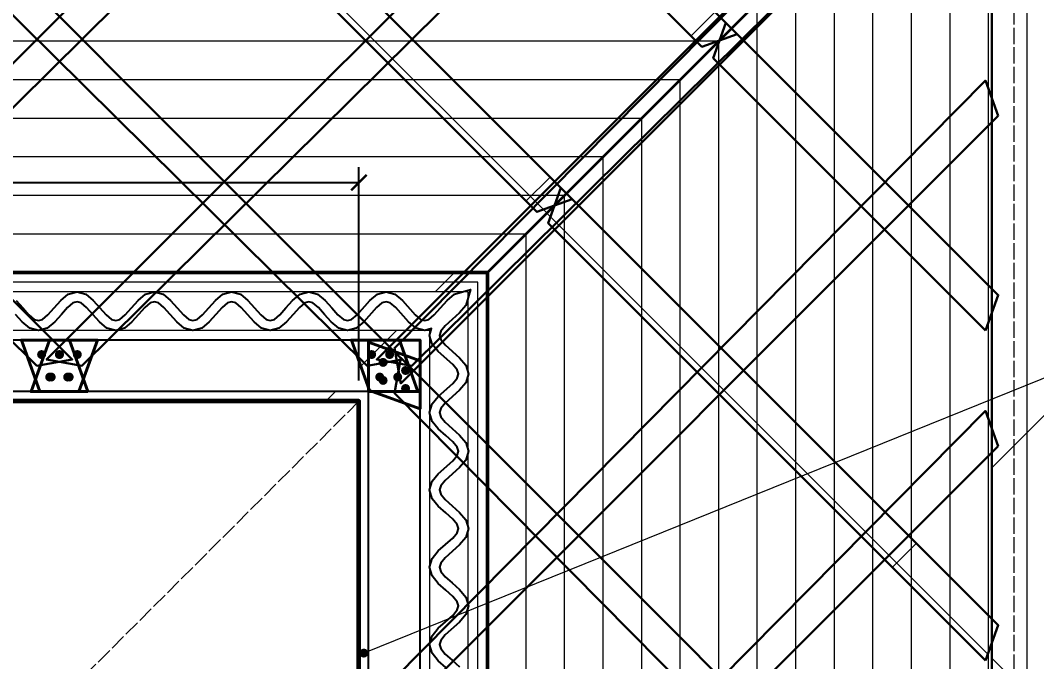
# Model space of a CAD drawing. Header units: millimetres. Extents: x 0 to 157872, y -2 to 14466.
# Drawn here: x 110619 to 114574, y 8170 to 10664 of the extents above; entities that cross this region are included whole.
import ezdxf

# ---------------------------------------------------------------- set-up
doc = ezdxf.new("R2010")
doc.units = ezdxf.units.MM
doc.linetypes.add('DASHED', pattern=[1.524, 1.27, -0.254])
for name, color, linetype, lineweight in [('ANNOTATION', 4, 'CONTINUOUS', 18), ('DIMS', 3, 'CONTINUOUS', 18), ('HATCH-CAST', 7, 'CONTINUOUS', 9), ('HATCH-INSULATION', 7, 'Continuous', 9), ('HATCH-PRINTED', 7, 'CONTINUOUS', 9), ('HIDDEN-AXIS', 8, 'DASHED', 18), ('LINES', 7, 'CONTINUOUS', 25), ('OUTLINE-CUT', 7, 'CONTINUOUS', 50), ('OUTLINE-FINE', 7, 'CONTINUOUS', 25), ('PRINTED-BEAD', 7, 'CONTINUOUS', 25)]:
    doc.layers.add(name, color=color, linetype=linetype, lineweight=lineweight)
doc.styles.get("Standard").update_dxf_attribs({"font": 'arial.ttf'})
doc.dimstyles.new('PYR-1-50', dxfattribs={"dimscale": 50, "dimtxt": 1.8, "dimasz": 1.2, "dimexe": 1.2, "dimexo": 0.8, "dimgap": 0.6, "dimtad": 1, "dimdec": 0, "dimtxsty": 'Standard', "dimblk": 'ARCHTICK', "dimcen": 2.5, "dimclrd": 3, "dimclre": 3, "dimclrt": 7, "dimazin": 3, "dimtfac": 1, "dimtmove": 0, "dimatfit": 3})
pattern_1 = [(45, (0, 0), (-1425.35, 1425.35), []), (135, (0, 0), (-1425.35, -1425.35), [])]
pattern_2 = [(45, (0, 0), (-1425.35, 1425.35), [])]
pattern_3 = [(0, (0, 0), (442.9134, 885.827), [0, -885.827])]

# ---------------------------------------------------------------- blocks, each defined once
blk = doc.blocks.new('_ARCHTICK')
at = {"color": 0, "linetype": 'BYBLOCK', "const_width": 0.15}
blk.add_lwpolyline([(-0.5, -0.5), (0.5, 0.5)], dxfattribs=at)

msp = doc.modelspace()

# ---------------------------------------------------------------- hatches: boundary and pattern name
at = {"layer": 'ANNOTATION', "ltscale": 50}
h = msp.add_hatch(color=7, dxfattribs=at)
h.dxf.hatch_style = 1
edge = h.paths.add_edge_path()
edge.add_arc((111955.6, 8203.1), 17.5, 0, 360)
at = {"layer": 'HATCH-CAST', "ltscale": 50}
h = msp.add_hatch(dxfattribs=at)
h.set_pattern_fill('ANSI37', scale=25.19685)
h.set_pattern_definition(pattern_1)
h.paths.add_polyline_path([(114624.4, 1595.6), (104349.4, 1595.6), (104349.4, 11870.6), (114624.4, 11870.6)])
h.paths.add_polyline_path([(104574.4, 5673.7), (104574.4, 5223.7), (104549.7, 5155.1), (104574.4, 5130.4), (104574.4, 4482.6), (104549.7, 4457.9), (104574.4, 4389.3), (104574.4, 3939.3), (104549.7, 3870.7), (104574.4, 3846), (104574.4, 3198.3), (104549.7, 3173.6), (104574.4, 3105), (104574.4, 2655), (104549.7, 2586.4), (104574.4, 2561.7), (104574.4, 1913.9), (104549.7, 1889.2), (104549.8, 1888.8), (104505.8, 1845.3), (104574.4, 1820.6), (104599.1, 1752), (104642.6, 1796), (104643, 1795.9), (104667.7, 1820.6), (105315.5, 1820.6), (105340.2, 1795.9), (105408.8, 1820.6), (105858.8, 1820.6), (105927.4, 1795.9), (105952.1, 1820.6), (106599.8, 1820.6), (106624.5, 1795.9), (106693.1, 1820.6), (107143.1, 1820.6), (107211.7, 1795.9), (107236.4, 1820.6), (107884.2, 1820.6), (107908.9, 1795.9), (107977.5, 1820.6), (108427.5, 1820.6), (108496.1, 1795.9), (108520.8, 1820.6), (109168.6, 1820.6), (109193.3, 1795.9), (109261.9, 1820.6), (109711.9, 1820.6), (109780.5, 1795.9), (109805.2, 1820.6), (110453, 1820.6), (110477.7, 1795.9), (110546.3, 1820.6), (110996.3, 1820.6), (111064.9, 1795.9), (111089.6, 1820.6), (111737.3, 1820.6), (111762, 1795.9), (111830.6, 1820.6), (112280.6, 1820.6), (112349.2, 1795.9), (112373.9, 1820.6), (113021.7, 1820.6), (113046.4, 1795.9), (113115, 1820.6), (113565, 1820.6), (113633.6, 1795.9), (113658.3, 1820.6), (114306.1, 1820.6), (114330.8, 1795.9), (114331.1, 1796), (114374.7, 1752), (114399.4, 1820.6), (114468, 1845.3), (114424, 1888.8), (114424.1, 1889.2), (114399.4, 1913.9), (114399.4, 2561.7), (114424.1, 2586.4), (114399.4, 2655), (114399.4, 3105), (114424.1, 3173.6), (114399.4, 3198.3), (114399.4, 3846), (114424.1, 3870.7), (114399.4, 3939.3), (114399.4, 4389.3), (114424.1, 4457.9), (114399.4, 4482.6), (114399.4, 5130.4), (114424.1, 5155.1), (114399.4, 5223.7), (114399.4, 5673.7), (114424.1, 5742.3), (114399.4, 5767), (114399.4, 6414.8), (114424.1, 6439.5), (114399.4, 6508.1), (114399.4, 6958.1), (114424.1, 7026.7), (114399.4, 7051.4), (114399.4, 7699.2), (114424.1, 7723.9), (114399.4, 7792.5), (114399.4, 8242.5), (114424.1, 8311.1), (114399.4, 8335.8), (114399.4, 8983.5), (114424.1, 9008.2), (114399.4, 9076.8), (114399.4, 9526.8), (114424.1, 9595.4), (114399.4, 9620.1), (114399.4, 10267.9), (114424.1, 10292.6), (114399.4, 10361.2), (114399.4, 10811.2), (114424.1, 10879.8), (114399.4, 10904.5), (114399.4, 11552.3), (114424.1, 11577), (114424, 11577.3), (114468, 11620.9), (114399.4, 11645.6), (114374.7, 11714.2), (114331.1, 11670.2), (114330.8, 11670.3), (114306.1, 11645.6), (113658.3, 11645.6), (113633.6, 11670.3), (113565, 11645.6), (113115, 11645.6), (113046.4, 11670.3), (113021.7, 11645.6), (112373.9, 11645.6), (112349.2, 11670.3), (112280.6, 11645.6), (111830.6, 11645.6), (111762, 11670.3), (111737.3, 11645.6), (111089.6, 11645.6), (111064.9, 11670.3), (110996.3, 11645.6), (110546.3, 11645.6), (110477.7, 11670.3), (110453, 11645.6), (109805.2, 11645.6), (109780.5, 11670.3), (109711.9, 11645.6), (109261.9, 11645.6), (109193.3, 11670.3), (109168.6, 11645.6), (108520.8, 11645.6), (108496.1, 11670.3), (108427.5, 11645.6), (107977.5, 11645.6), (107908.9, 11670.3), (107884.2, 11645.6), (107236.4, 11645.6), (107211.7, 11670.3), (107143.1, 11645.6), (106693.1, 11645.6), (106624.5, 11670.3), (106599.8, 11645.6), (105952.1, 11645.6), (105927.4, 11670.3), (105858.8, 11645.6), (105408.8, 11645.6), (105340.2, 11670.3), (105315.5, 11645.6), (104667.7, 11645.6), (104643, 11670.3), (104642.6, 11670.2), (104599.1, 11714.2), (104574.4, 11645.6), (104505.8, 11620.9), (104549.8, 11577.3), (104549.7, 11577), (104574.4, 11552.3), (104574.4, 10904.5), (104549.7, 10879.8), (104574.4, 10811.2), (104574.4, 10361.2), (104549.7, 10292.6), (104574.4, 10267.9), (104574.4, 9620.1), (104549.7, 9595.4), (104574.4, 9526.8), (104574.4, 9076.8), (104549.7, 9008.2), (104574.4, 8983.5), (104574.4, 8335.8), (104549.7, 8311.1), (104574.4, 8242.5), (104574.4, 7792.5), (104549.7, 7723.9), (104574.4, 7699.2), (104574.4, 7051.4), (104549.7, 7026.7), (104574.4, 6958.1), (104574.4, 6508.1), (104549.7, 6439.5), (104574.4, 6414.8), (104574.4, 5767), (104549.7, 5742.3)])
h = msp.add_hatch(dxfattribs=at)
h.set_pattern_fill('ANSI37', scale=25.19685)
h.set_pattern_definition(pattern_1)
h.paths.add_polyline_path([(109780.5, 11670.3), (111767.7, 9683.1), (111601.9, 9683.1), (109643.3, 11620.9)])
h = msp.add_hatch(dxfattribs=at)
h.set_pattern_fill('ANSI37', scale=25.19685)
h.set_pattern_definition(pattern_1)
h.paths.add_polyline_path([(111064.9, 11670.3), (112766.4, 9968.7), (112629.2, 9919.3), (110927.7, 11620.9)])
h = msp.add_hatch(dxfattribs=at)
h.set_pattern_fill('ANSI37', scale=25.19685)
h.set_pattern_definition(pattern_1)
h.paths.add_polyline_path([(112349.2, 11670.3), (113408.6, 10610.9), (113271.4, 10561.5), (112212, 11620.9)])
h = msp.add_hatch(dxfattribs=at)
h.set_pattern_fill('ANSI37', scale=25.19685)
h.set_pattern_definition(pattern_1)
h.paths.add_polyline_path([(111320.2, 11228.4), (111410.9, 11137.7), (110859, 10591.7), (110771.3, 10679.5)])
h = msp.add_hatch(dxfattribs=at)
h.set_pattern_fill('ANSI37', scale=25.19685)
h.set_pattern_definition(pattern_1)
h.paths.add_polyline_path([(112604.5, 11228.4), (112695.2, 11137.7), (112143.4, 10591.7), (112055.6, 10679.5)])
h = msp.add_hatch(dxfattribs=at)
h.set_pattern_fill('ANSI37', scale=25.19685)
h.set_pattern_definition(pattern_1)
h.paths.add_polyline_path([(113982.2, 11228.4), (113957.5, 11159.8), (113982.2, 11135.1), (113433.3, 10586.2), (113364.7, 10654.8), (113364.7, 10654.8), (113345.5, 10674), (113891.5, 11225.8), (113913.6, 11203.7)])
h = msp.add_hatch(dxfattribs=at)
h.set_pattern_fill('ANSI37', scale=25.19685)
h.set_pattern_definition(pattern_1)
h.paths.add_polyline_path([(113340, 10586.2), (113408.6, 10610.9), (113364.7, 10654.8), (113364.7, 10654.8), (114424.1, 9595.4), (114374.7, 9458.2), (113315.3, 10517.6)])
h = msp.add_hatch(dxfattribs=at)
h.set_pattern_fill('ANSI37', scale=25.19685)
h.set_pattern_definition(pattern_1)
h.paths.add_polyline_path([(110683.5, 10591.7), (110771.3, 10504.9), (110213.4, 9953), (110129.1, 10037.3)])
h = msp.add_hatch(dxfattribs=at)
h.set_pattern_fill('ANSI37', scale=25.19685)
h.set_pattern_definition(pattern_1)
h.paths.add_polyline_path([(111962.3, 10586.2), (112049.6, 10498.9), (111497.8, 9953), (111413.5, 10037.3)])
h = msp.add_hatch(dxfattribs=at)
h.set_pattern_fill('ANSI37', scale=25.19685)
h.set_pattern_definition(pattern_1)
h.paths.add_polyline_path([(113246.7, 10586.2), (113252.7, 10580.2), (112706.8, 10028.4), (112697.8, 10037.3)])
h = msp.add_hatch(dxfattribs=at)
h.set_pattern_fill('ANSI37', scale=25.19685)
h.set_pattern_definition(pattern_1)
h.paths.add_polyline_path([(113271.4, 10561.5), (113340, 10586.2), (113315.3, 10517.6), (113340, 10492.9), (112791.1, 9944), (112766.4, 9968.7), (112722.5, 10012.6), (112706.8, 10028.4), (113252.7, 10580.2)])
h = msp.add_hatch(dxfattribs=at)
h.set_pattern_fill('ANSI37', scale=25.19685)
h.set_pattern_definition(pattern_1)
h.paths.add_polyline_path([(113984.3, 10035.2), (114374.7, 10429.8), (114424.1, 10292.6), (114075.5, 9944)])
h = msp.add_hatch(dxfattribs=at)
h.set_pattern_fill('ANSI37', scale=25.19685)
h.set_pattern_definition(pattern_1)
h.paths.add_polyline_path([(114424.1, 8311.1), (114374.7, 8173.9), (112673.1, 9875.4), (112697.8, 9944), (112766.4, 9968.7)])
h = msp.add_hatch(dxfattribs=at)
h.set_pattern_fill('ANSI37', scale=25.19685)
h.set_pattern_definition(pattern_1)
h.paths.add_polyline_path([(111413.5, 9869.5), (111225, 9683.1), (111059.2, 9683.1), (111329.1, 9953)])
h = msp.add_hatch(dxfattribs=at)
h.set_pattern_fill('ANSI37', scale=25.19685)
h.set_pattern_definition(pattern_1)
h.paths.add_polyline_path([(112343.6, 9683.1), (112604.5, 9944), (112614, 9934.6), (112365.2, 9683.1)])
h = msp.add_hatch(dxfattribs=at)
h.set_pattern_fill('ANSI37', scale=25.19685)
h.set_pattern_definition(pattern_1)
h.paths.add_polyline_path([(112629.2, 9919.3), (112697.8, 9944), (112673.1, 9875.4), (112697.8, 9850.7), (112436.9, 9589.8), (112436.9, 9683.1), (112365.2, 9683.1), (112614, 9934.6)])
h = msp.add_hatch(dxfattribs=at)
h.set_pattern_fill('ANSI37', scale=25.19685)
h.set_pattern_definition(pattern_1)
h.paths.add_polyline_path([(113345.5, 9389.6), (113891.5, 9941.4), (113982.2, 9850.7), (113433.3, 9301.8)])
h = msp.add_hatch(dxfattribs=at)
h.set_pattern_fill('ANSI37', scale=25.19685)
h.set_pattern_definition(pattern_1)
h.paths.add_polyline_path([(110623.2, 9420.6), (110809.8, 9420.6), (110881.8, 9220.6), (110695.2, 9220.6)])
h = msp.add_hatch(dxfattribs=at)
h.set_pattern_fill('ANSI37', scale=25.19685)
h.set_pattern_definition(pattern_1)
h.paths.add_polyline_path([(110809.8, 9420.6), (110919.3, 9420.6), (110864.6, 9268.5)])
h = msp.add_hatch(dxfattribs=at)
h.set_pattern_fill('ANSI37', scale=25.19685)
h.set_pattern_definition(pattern_1)
h.paths.add_polyline_path([(111907.6, 9420.6), (111974.4, 9420.6), (111974.4, 9235.1)])
h = msp.add_hatch(dxfattribs=at)
h.set_pattern_fill('ANSI37', scale=25.19685)
h.set_pattern_definition(pattern_1)
h.paths.add_polyline_path([(111974.4, 9220.6), (112174.4, 9220.6), (112174.4, 9420.6), (111974.4, 9420.6)])
h = msp.add_hatch(dxfattribs=at)
h.set_pattern_fill('ANSI37', scale=25.19685)
h.set_pattern_definition(pattern_1)
h.paths.add_polyline_path([(112706.8, 8744), (113252.7, 9295.8), (113340, 9208.5), (112791.1, 8659.7)])
h = msp.add_hatch(dxfattribs=at)
h.set_pattern_fill('ANSI37', scale=25.19685)
h.set_pattern_definition(pattern_1)
h.paths.add_polyline_path([(110695.2, 9220.6), (110660.7, 9220.6), (110678, 9268.5)])
h = msp.add_hatch(dxfattribs=at)
h.set_pattern_fill('ANSI37', scale=25.19685)
h.set_pattern_definition(pattern_1)
h.paths.add_polyline_path([(111988.8, 9220.6), (112166.2, 9220.6), (112174.4, 9220.6), (112174.4, 9153.8)])
h = msp.add_hatch(dxfattribs=at)
h.set_pattern_fill('ANSI37', scale=25.19685)
h.set_pattern_definition(pattern_1)
h.paths.add_polyline_path([(114374.7, 9145.4), (114424.1, 9008.2), (114075.5, 8659.7), (113984.3, 8750.9)])
h = msp.add_hatch(dxfattribs=at)
h.set_pattern_fill('ANSI37', scale=25.19685)
h.set_pattern_definition(pattern_1)
h.paths.add_polyline_path([(112436.9, 9013.9), (114424.1, 7026.7), (114374.7, 6889.5), (112436.9, 8848.1)])
h = msp.add_hatch(dxfattribs=at)
h.set_pattern_fill('ANSI37', scale=25.19685)
h.set_pattern_definition(pattern_1)
h.paths.add_polyline_path([(112706.8, 8575.3), (112436.9, 8305.4), (112436.9, 8471.2), (112623.3, 8659.7)])
h = msp.add_hatch(dxfattribs=at)
h.set_pattern_fill('ANSI37', scale=25.19685)
h.set_pattern_definition(pattern_1)
h.paths.add_polyline_path([(113982.2, 8566.4), (113433.3, 8017.5), (113345.5, 8105.2), (113891.5, 8657.1)])
at = {"layer": 'HATCH-INSULATION', "ltscale": 50}
h = msp.add_hatch(dxfattribs=at)
h.set_pattern_fill('DOTS', scale=23.622047)
h.set_pattern_definition(pattern_3)
h.paths.add_polyline_path([(110602.3, 9574.8), (110573.2, 9598.7), (110542, 9608.1), (110837.1, 9608.1), (110805.8, 9598.7), (110776.7, 9574.8), (110750.7, 9545.6), (110726.6, 9518.5), (110705.6, 9501.3), (110689.5, 9496.4), (110673.5, 9501.3), (110652.4, 9518.5), (110628.4, 9545.6)])
h = msp.add_hatch(dxfattribs=at)
h.set_pattern_fill('DOTS', scale=23.622047)
h.set_pattern_definition(pattern_3)
h.paths.add_polyline_path([(111137.7, 9608.1), (111106.5, 9598.7), (111077.4, 9574.8), (111051.3, 9545.6), (111027.3, 9518.5), (111006.2, 9501.3), (110990.2, 9496.4), (110974.1, 9501.3), (110953.1, 9518.5), (110903, 9574.8), (110873.9, 9598.7), (110842.6, 9608.1)])
h = msp.add_hatch(dxfattribs=at)
h.set_pattern_fill('DOTS', scale=23.622047)
h.set_pattern_definition(pattern_3)
h.paths.add_polyline_path([(111203.6, 9574.8), (111174.6, 9598.7), (111143.3, 9608.1), (111438.4, 9608.1), (111407.1, 9598.7), (111378, 9574.8), (111352, 9545.6), (111327.9, 9518.5), (111306.9, 9501.3), (111290.8, 9496.4), (111274.8, 9501.3), (111253.8, 9518.5), (111229.7, 9545.6)])
h = msp.add_hatch(dxfattribs=at)
h.set_pattern_fill('DOTS', scale=23.622047)
h.set_pattern_definition(pattern_3)
h.paths.add_polyline_path([(111739.1, 9608.1), (111707.8, 9598.7), (111678.7, 9574.8), (111652.7, 9545.6), (111628.6, 9518.5), (111607.5, 9501.3), (111591.5, 9496.4), (111575.4, 9501.3), (111554.4, 9518.5), (111504.3, 9574.8), (111475.2, 9598.7), (111443.9, 9608.1)])
h = msp.add_hatch(dxfattribs=at)
h.set_pattern_fill('DOTS', scale=23.622047)
h.set_pattern_definition(pattern_3)
h.paths.add_polyline_path([(112039.7, 9608.1), (112008.4, 9598.7), (111979.3, 9574.8), (111929.2, 9518.5), (111908.2, 9501.3), (111892.2, 9496.4), (111876.1, 9501.3), (111855.1, 9518.5), (111831, 9545.6), (111805, 9574.8), (111775.9, 9598.7), (111744.6, 9608.1)])
h = msp.add_hatch(dxfattribs=at)
h.set_pattern_fill('DOTS', scale=23.622047)
h.set_pattern_definition(pattern_3)
h.paths.add_polyline_path([(112340.4, 9608.1), (112309.1, 9598.7), (112280, 9574.8), (112254, 9545.6), (112229.9, 9518.5), (112208.9, 9501.3), (112192.8, 9496.4), (112176.8, 9501.3), (112155.7, 9518.5), (112105.6, 9574.8), (112076.5, 9598.7), (112045.2, 9608.1)])
h = msp.add_hatch(dxfattribs=at)
h.set_pattern_fill('DOTS', scale=23.622047)
h.set_pattern_definition(pattern_3)
h.paths.add_polyline_path([(112361.9, 9291.4), (112352.5, 9322.7), (112328.6, 9351.8), (112272.3, 9401.9), (112255, 9423), (112250.2, 9439), (112255, 9455.1), (112272.3, 9476.1), (112299.4, 9500.2), (112328.6, 9526.2), (112352.5, 9555.3), (112361.9, 9586.6)])
h = msp.add_hatch(dxfattribs=at)
h.set_pattern_fill('DOTS', scale=23.622047)
h.set_pattern_definition(pattern_3)
h.paths.add_polyline_path([(110626.4, 9491.4), (110655.5, 9467.5), (110686.8, 9458.1), (110391.6, 9458.1), (110422.9, 9467.5), (110452, 9491.4), (110478, 9520.6), (110502.1, 9547.7), (110523.1, 9564.9), (110539.2, 9569.8), (110555.2, 9564.9), (110576.3, 9547.7), (110600.4, 9520.6)])
h = msp.add_hatch(dxfattribs=at)
h.set_pattern_fill('DOTS', scale=23.622047)
h.set_pattern_definition(pattern_3)
h.paths.add_polyline_path([(110692.3, 9458.1), (110723.6, 9467.5), (110752.7, 9491.4), (110778.7, 9520.6), (110802.8, 9547.7), (110823.8, 9564.9), (110839.9, 9569.8), (110855.9, 9564.9), (110876.9, 9547.7), (110927, 9491.4), (110956.1, 9467.5), (110987.4, 9458.1)])
h = msp.add_hatch(dxfattribs=at)
h.set_pattern_fill('DOTS', scale=23.622047)
h.set_pattern_definition(pattern_3)
h.paths.add_polyline_path([(111227.7, 9491.4), (111256.8, 9467.5), (111288.1, 9458.1), (110992.9, 9458.1), (111024.2, 9467.5), (111053.3, 9491.4), (111079.3, 9520.6), (111103.4, 9547.7), (111124.5, 9564.9), (111140.5, 9569.8), (111156.6, 9564.9), (111177.6, 9547.7), (111201.7, 9520.6)])
h = msp.add_hatch(dxfattribs=at)
h.set_pattern_fill('DOTS', scale=23.622047)
h.set_pattern_definition(pattern_3)
h.paths.add_polyline_path([(111293.6, 9458.1), (111324.9, 9467.5), (111354, 9491.4), (111380, 9520.6), (111404.1, 9547.7), (111425.1, 9564.9), (111441.2, 9569.8), (111457.2, 9564.9), (111478.2, 9547.7), (111528.4, 9491.4), (111557.4, 9467.5), (111588.7, 9458.1)])
h = msp.add_hatch(dxfattribs=at)
h.set_pattern_fill('DOTS', scale=23.622047)
h.set_pattern_definition(pattern_3)
h.paths.add_polyline_path([(111829, 9491.4), (111858.1, 9467.5), (111889.4, 9458.1), (111594.3, 9458.1), (111625.5, 9467.5), (111654.6, 9491.4), (111680.7, 9520.6), (111704.7, 9547.7), (111725.8, 9564.9), (111741.8, 9569.8), (111757.9, 9564.9), (111778.9, 9547.7), (111803, 9520.6)])
h = msp.add_hatch(dxfattribs=at)
h.set_pattern_fill('DOTS', scale=23.622047)
h.set_pattern_definition(pattern_3)
h.paths.add_polyline_path([(112005.4, 9547.7), (112026.4, 9564.9), (112042.5, 9569.8), (112058.5, 9564.9), (112079.6, 9547.7), (112129.7, 9491.4), (112158.8, 9467.5), (112190.1, 9458.1), (111894.9, 9458.1), (111926.2, 9467.5), (111955.3, 9491.4)])
h = msp.add_hatch(dxfattribs=at)
h.set_pattern_fill('DOTS', scale=23.622047)
h.set_pattern_definition(pattern_3)
h.paths.add_polyline_path([(112211.9, 9458.1), (112195.6, 9458.1), (112218.9, 9465.1), (112211.9, 9441.8)])
h = msp.add_hatch(dxfattribs=at)
h.set_pattern_fill('DOTS', scale=23.622047)
h.set_pattern_definition(pattern_3)
h.paths.add_polyline_path([(112301.5, 9325.8), (112318.7, 9304.7), (112323.6, 9288.7), (112318.7, 9272.6), (112301.5, 9251.6), (112245.2, 9201.5), (112221.3, 9172.4), (112211.9, 9141.1), (112211.9, 9436.3), (112221.3, 9405), (112245.2, 9375.9)])
h = msp.add_hatch(dxfattribs=at)
h.set_pattern_fill('DOTS', scale=23.622047)
h.set_pattern_definition(pattern_3)
h.paths.add_polyline_path([(112361.9, 8990.8), (112352.5, 9022.1), (112328.6, 9051.2), (112299.4, 9077.2), (112272.3, 9101.3), (112255, 9122.3), (112250.2, 9138.4), (112255, 9154.4), (112272.3, 9175.4), (112328.6, 9225.5), (112352.5, 9254.6), (112361.9, 9285.9)])
h = msp.add_hatch(dxfattribs=at)
h.set_pattern_fill('DOTS', scale=23.622047)
h.set_pattern_definition(pattern_3)
h.paths.add_polyline_path([(112211.9, 9135.6), (112221.3, 9104.3), (112245.2, 9075.2), (112274.4, 9049.2), (112301.5, 9025.1), (112318.7, 9004.1), (112323.6, 8988), (112318.7, 8972), (112301.5, 8950.9), (112245.2, 8900.8), (112221.3, 8871.8), (112211.9, 8840.5)])
h = msp.add_hatch(dxfattribs=at)
h.set_pattern_fill('DOTS', scale=23.622047)
h.set_pattern_definition(pattern_3)
h.paths.add_polyline_path([(112361.9, 8690.1), (112352.5, 8721.4), (112328.6, 8750.5), (112299.4, 8776.5), (112272.3, 8800.6), (112255, 8821.6), (112250.2, 8837.7), (112255, 8853.8), (112272.3, 8874.8), (112328.6, 8924.9), (112352.5, 8954), (112361.9, 8985.3)])
h = msp.add_hatch(dxfattribs=at)
h.set_pattern_fill('DOTS', scale=23.622047)
h.set_pattern_definition(pattern_3)
h.paths.add_polyline_path([(112211.9, 8834.9), (112221.3, 8803.6), (112245.2, 8774.6), (112274.4, 8748.5), (112301.5, 8724.4), (112318.7, 8703.4), (112323.6, 8687.4), (112318.7, 8671.3), (112301.5, 8650.3), (112245.2, 8600.2), (112221.3, 8571.1), (112211.9, 8539.8)])
h = msp.add_hatch(dxfattribs=at)
h.set_pattern_fill('DOTS', scale=23.622047)
h.set_pattern_definition(pattern_3)
h.paths.add_polyline_path([(112361.9, 8389.5), (112352.5, 8420.8), (112328.6, 8449.9), (112299.4, 8475.9), (112272.3, 8500), (112255, 8521), (112250.2, 8537), (112255, 8553.1), (112272.3, 8574.1), (112328.6, 8624.2), (112352.5, 8653.3), (112361.9, 8684.6)])
h = msp.add_hatch(dxfattribs=at)
h.set_pattern_fill('DOTS', scale=23.622047)
h.set_pattern_definition(pattern_3)
h.paths.add_polyline_path([(112211.9, 8534.3), (112221.3, 8503), (112245.2, 8473.9), (112274.4, 8447.9), (112301.5, 8423.8), (112318.7, 8402.8), (112323.6, 8386.7), (112318.7, 8370.7), (112301.5, 8349.6), (112245.2, 8299.5), (112221.3, 8270.4), (112211.9, 8239.1)])
h = msp.add_hatch(dxfattribs=at)
h.set_pattern_fill('DOTS', scale=23.622047)
h.set_pattern_definition(pattern_3)
h.paths.add_polyline_path([(112361.9, 8088.8), (112352.5, 8120.1), (112328.6, 8149.2), (112299.4, 8175.2), (112272.3, 8199.3), (112255, 8220.3), (112250.2, 8236.4), (112255, 8252.4), (112272.3, 8273.5), (112328.6, 8323.6), (112352.5, 8352.7), (112361.9, 8384)])
h = msp.add_hatch(dxfattribs=at)
h.set_pattern_fill('DOTS', scale=23.622047)
h.set_pattern_definition(pattern_3)
h.paths.add_polyline_path([(112245.2, 7998.9), (112221.3, 7969.8), (112211.9, 7938.5), (112211.9, 8233.6), (112221.3, 8202.3), (112245.2, 8173.2), (112274.4, 8147.2), (112301.5, 8123.1), (112318.7, 8102.1), (112323.6, 8086.1), (112318.7, 8070), (112301.5, 8049), (112274.4, 8024.9)])
at = {"layer": 'HATCH-PRINTED', "ltscale": 50}
h = msp.add_hatch(dxfattribs=at)
h.set_pattern_fill('ANSI31', scale=25.19685)
h.set_pattern_definition(pattern_2)
h.paths.add_polyline_path([(112436.9, 9683.1), (112436.9, 3783.1), (106536.9, 3783.1), (106536.9, 9683.1)])
h.paths.add_polyline_path([(112361.9, 7782.6), (112362.7, 7785.4), (112361.9, 7788.2), (112361.9, 8083.3), (112362.7, 8086.1), (112361.9, 8088.8), (112361.9, 8384), (112362.7, 8386.7), (112361.9, 8389.5), (112361.9, 8684.6), (112362.7, 8687.4), (112361.9, 8690.1), (112361.9, 8985.3), (112362.7, 8988), (112361.9, 8990.8), (112361.9, 9285.9), (112362.7, 9288.7), (112361.9, 9291.4), (112361.9, 9586.6), (112371.1, 9617.3), (112340.4, 9608.1), (112045.2, 9608.1), (112042.5, 9608.9), (112039.7, 9608.1), (111744.6, 9608.1), (111741.8, 9608.9), (111739.1, 9608.1), (111443.9, 9608.1), (111441.2, 9608.9), (111438.4, 9608.1), (111143.3, 9608.1), (111140.5, 9608.9), (111137.7, 9608.1), (110842.6, 9608.1), (110839.9, 9608.9), (110837.1, 9608.1), (110542, 9608.1), (110539.2, 9608.9), (110536.4, 9608.1), (110241.3, 9608.1), (110238.5, 9608.9), (110235.8, 9608.1), (109940.6, 9608.1), (109937.9, 9608.9), (109935.1, 9608.1), (109640, 9608.1), (109637.2, 9608.9), (109634.5, 9608.1), (109339.3, 9608.1), (109336.6, 9608.9), (109333.8, 9608.1), (109038.7, 9608.1), (109035.9, 9608.9), (109033.1, 9608.1), (108738, 9608.1), (108735.2, 9608.9), (108732.5, 9608.1), (108437.3, 9608.1), (108434.6, 9608.9), (108431.8, 9608.1), (108136.7, 9608.1), (108133.9, 9608.9), (108131.2, 9608.1), (107836, 9608.1), (107833.3, 9608.9), (107830.5, 9608.1), (107535.4, 9608.1), (107532.6, 9608.9), (107529.9, 9608.1), (107234.7, 9608.1), (107232, 9608.9), (107229.2, 9608.1), (106934.1, 9608.1), (106931.3, 9608.9), (106928.5, 9608.1), (106633.4, 9608.1), (106602.6, 9617.3), (106611.9, 9586.6), (106611.9, 9291.4), (106611.1, 9288.7), (106611.9, 9285.9), (106611.9, 8990.8), (106611.1, 8988), (106611.9, 8985.3), (106611.9, 8690.1), (106611.1, 8687.4), (106611.9, 8684.6), (106611.9, 8389.5), (106611.1, 8386.7), (106611.9, 8384), (106611.9, 8088.8), (106611.1, 8086.1), (106611.9, 8083.3), (106611.9, 7788.2), (106611.1, 7785.4), (106611.9, 7782.6), (106611.9, 7487.5), (106611.1, 7484.7), (106611.9, 7482), (106611.9, 7186.8), (106611.1, 7184.1), (106611.9, 7181.3), (106611.9, 6886.2), (106611.1, 6883.4), (106611.9, 6880.7), (106611.9, 6585.5), (106611.1, 6582.8), (106611.9, 6580), (106611.9, 6284.9), (106611.1, 6282.1), (106611.9, 6279.3), (106611.9, 5984.2), (106611.1, 5981.4), (106611.9, 5978.7), (106611.9, 5683.5), (106611.1, 5680.8), (106611.9, 5678), (106611.9, 5382.9), (106611.1, 5380.1), (106611.9, 5377.4), (106611.9, 5082.2), (106611.1, 5079.5), (106611.9, 5076.7), (106611.9, 4781.6), (106611.1, 4778.8), (106611.9, 4776.1), (106611.9, 4480.9), (106611.1, 4478.2), (106611.9, 4475.4), (106611.9, 4180.3), (106611.1, 4177.5), (106611.9, 4174.7), (106611.9, 3879.6), (106602.6, 3848.8), (106633.4, 3858.1), (106928.5, 3858.1), (106931.3, 3857.3), (106934.1, 3858.1), (107229.2, 3858.1), (107232, 3857.3), (107234.7, 3858.1), (107529.9, 3858.1), (107532.6, 3857.3), (107535.4, 3858.1), (107830.5, 3858.1), (107833.3, 3857.3), (107836, 3858.1), (108131.2, 3858.1), (108133.9, 3857.3), (108136.7, 3858.1), (108431.8, 3858.1), (108434.6, 3857.3), (108437.3, 3858.1), (108732.5, 3858.1), (108735.2, 3857.3), (108738, 3858.1), (109033.1, 3858.1), (109035.9, 3857.3), (109038.7, 3858.1), (109333.8, 3858.1), (109336.6, 3857.3), (109339.3, 3858.1), (109634.5, 3858.1), (109637.2, 3857.3), (109640, 3858.1), (109935.1, 3858.1), (109937.9, 3857.3), (109940.6, 3858.1), (110235.8, 3858.1), (110238.5, 3857.3), (110241.3, 3858.1), (110536.4, 3858.1), (110539.2, 3857.3), (110542, 3858.1), (110837.1, 3858.1), (110839.9, 3857.3), (110842.6, 3858.1), (111137.7, 3858.1), (111140.5, 3857.3), (111143.3, 3858.1), (111438.4, 3858.1), (111441.2, 3857.3), (111443.9, 3858.1), (111739.1, 3858.1), (111741.8, 3857.3), (111744.6, 3858.1), (112039.7, 3858.1), (112042.5, 3857.3), (112045.2, 3858.1), (112340.4, 3858.1), (112371.1, 3848.8), (112361.9, 3879.6), (112361.9, 4174.7), (112362.7, 4177.5), (112361.9, 4180.3), (112361.9, 4475.4), (112362.7, 4478.2), (112361.9, 4480.9), (112361.9, 4776.1), (112362.7, 4778.8), (112361.9, 4781.6), (112361.9, 5076.7), (112362.7, 5079.5), (112361.9, 5082.2), (112361.9, 5377.4), (112362.7, 5380.1), (112361.9, 5382.9), (112361.9, 5678), (112362.7, 5680.8), (112361.9, 5683.5), (112361.9, 5978.7), (112362.7, 5981.4), (112361.9, 5984.2), (112361.9, 6279.3), (112362.7, 6282.1), (112361.9, 6284.9), (112361.9, 6580), (112362.7, 6582.8), (112361.9, 6585.5), (112361.9, 6880.7), (112362.7, 6883.4), (112361.9, 6886.2), (112361.9, 7181.3), (112362.7, 7184.1), (112361.9, 7186.8), (112361.9, 7482), (112362.7, 7484.7), (112361.9, 7487.5)])
h = msp.add_hatch(dxfattribs=at)
h.set_pattern_fill('ANSI31', scale=25.19685)
h.set_pattern_definition(pattern_2)
h.paths.add_polyline_path([(108587.7, 4008.1), (108584.9, 4008.9), (108582.2, 4008.1), (108287, 4008.1), (108284.3, 4008.9), (108281.5, 4008.1), (107986.4, 4008.1), (107983.6, 4008.9), (107980.8, 4008.1), (107685.7, 4008.1), (107682.9, 4008.9), (107680.2, 4008.1), (107385, 4008.1), (107382.3, 4008.9), (107379.5, 4008.1), (107084.4, 4008.1), (107081.6, 4008.9), (107078.9, 4008.1), (106783.7, 4008.1), (106781, 4008.9), (106778.2, 4008.1), (106761.9, 4008.1), (106761.9, 4024.4), (106762.7, 4027.2), (106761.9, 4029.9), (106761.9, 4325.1), (106762.7, 4327.8), (106761.9, 4330.6), (106761.9, 4625.7), (106762.7, 4628.5), (106761.9, 4631.2), (106761.9, 4926.4), (106762.7, 4929.1), (106761.9, 4931.9), (106761.9, 5227), (106762.7, 5229.8), (106761.9, 5232.6), (106761.9, 5527.7), (106762.7, 5530.5), (106761.9, 5533.2), (106761.9, 5828.4), (106762.7, 5831.1), (106761.9, 5833.9), (106761.9, 6129), (106762.7, 6131.8), (106761.9, 6134.5), (106761.9, 6429.7), (106762.7, 6432.4), (106761.9, 6435.2), (106761.9, 6730.3), (106762.7, 6733.1), (106761.9, 6735.9), (106761.9, 7031), (106762.7, 7033.8), (106761.9, 7036.5), (106761.9, 7331.7), (106762.7, 7334.4), (106761.9, 7337.2), (106761.9, 7632.3), (106762.7, 7635.1), (106761.9, 7637.8), (106761.9, 7933), (106762.7, 7935.7), (106761.9, 7938.5), (106761.9, 8233.6), (106762.7, 8236.4), (106761.9, 8239.1), (106761.9, 8534.3), (106762.7, 8537), (106761.9, 8539.8), (106761.9, 8834.9), (106762.7, 8837.7), (106761.9, 8840.5), (106761.9, 9135.6), (106762.7, 9138.4), (106761.9, 9141.1), (106761.9, 9436.3), (106762.7, 9439), (106761.9, 9441.8), (106761.9, 9458.1), (106778.2, 9458.1), (106781, 9457.3), (106783.7, 9458.1), (107078.9, 9458.1), (107081.6, 9457.3), (107084.4, 9458.1), (107379.5, 9458.1), (107382.3, 9457.3), (107385, 9458.1), (107680.2, 9458.1), (107682.9, 9457.3), (107685.7, 9458.1), (107980.8, 9458.1), (107983.6, 9457.3), (107986.4, 9458.1), (108281.5, 9458.1), (108284.3, 9457.3), (108287, 9458.1), (108582.2, 9458.1), (108584.9, 9457.3), (108587.7, 9458.1), (108882.8, 9458.1), (108885.6, 9457.3), (108888.3, 9458.1), (109183.5, 9458.1), (109186.2, 9457.3), (109189, 9458.1), (109484.1, 9458.1), (109486.9, 9457.3), (109489.6, 9458.1), (109784.8, 9458.1), (109787.5, 9457.3), (109790.3, 9458.1), (110085.4, 9458.1), (110088.2, 9457.3), (110091, 9458.1), (110386.1, 9458.1), (110388.9, 9457.3), (110391.6, 9458.1), (110686.8, 9458.1), (110689.5, 9457.3), (110692.3, 9458.1), (110987.4, 9458.1), (110990.2, 9457.3), (110992.9, 9458.1), (111288.1, 9458.1), (111290.8, 9457.3), (111293.6, 9458.1), (111588.7, 9458.1), (111591.5, 9457.3), (111594.3, 9458.1), (111889.4, 9458.1), (111892.2, 9457.3), (111894.9, 9458.1), (112190.1, 9458.1), (112192.8, 9457.3), (112195.6, 9458.1), (112211.9, 9458.1), (112211.9, 9441.8), (112211.1, 9439), (112211.9, 9436.3), (112211.9, 9141.1), (112211.1, 9138.4), (112211.9, 9135.6), (112211.9, 8840.5), (112211.1, 8837.7), (112211.9, 8834.9), (112211.9, 8539.8), (112211.1, 8537), (112211.9, 8534.3), (112211.9, 8239.1), (112211.1, 8236.4), (112211.9, 8233.6), (112211.9, 7938.5), (112211.1, 7935.7), (112211.9, 7933), (112211.9, 7637.8), (112211.1, 7635.1), (112211.9, 7632.3), (112211.9, 7337.2), (112211.1, 7334.4), (112211.9, 7331.7), (112211.9, 7036.5), (112211.1, 7033.8), (112211.9, 7031), (112211.9, 6735.9), (112211.1, 6733.1), (112211.9, 6730.3), (112211.9, 6435.2), (112211.1, 6432.4), (112211.9, 6429.7), (112211.9, 6134.5), (112211.1, 6131.8), (112211.9, 6129), (112211.9, 5833.9), (112211.1, 5831.1), (112211.9, 5828.4), (112211.9, 5533.2), (112211.1, 5530.5), (112211.9, 5527.7), (112211.9, 5232.6), (112211.1, 5229.8), (112211.9, 5227), (112211.9, 4931.9), (112211.1, 4929.1), (112211.9, 4926.4), (112211.9, 4631.2), (112211.1, 4628.5), (112211.9, 4625.7), (112211.9, 4330.6), (112211.1, 4327.8), (112211.9, 4325.1), (112211.9, 4029.9), (112211.1, 4027.2), (112211.9, 4024.4), (112211.9, 4008.1), (112195.6, 4008.1), (112192.8, 4008.9), (112190.1, 4008.1), (111894.9, 4008.1), (111892.2, 4008.9), (111889.4, 4008.1), (111594.3, 4008.1), (111591.5, 4008.9), (111588.7, 4008.1), (111293.6, 4008.1), (111290.8, 4008.9), (111288.1, 4008.1), (110992.9, 4008.1), (110990.2, 4008.9), (110987.4, 4008.1), (110692.3, 4008.1), (110689.5, 4008.9), (110686.8, 4008.1), (110391.6, 4008.1), (110388.9, 4008.9), (110386.1, 4008.1), (110091, 4008.1), (110088.2, 4008.9), (110085.4, 4008.1), (109790.3, 4008.1), (109787.5, 4008.9), (109784.8, 4008.1), (109489.6, 4008.1), (109486.9, 4008.9), (109484.1, 4008.1), (109189, 4008.1), (109186.2, 4008.9), (109183.5, 4008.1), (108888.3, 4008.1), (108885.6, 4008.9), (108882.8, 4008.1)])
h.paths.add_polyline_path([(109525.4, 9420.6), (109448.3, 9420.6), (109338.8, 9420.6), (108350.6, 9420.6), (108241.1, 9420.6), (108164, 9420.6), (108054.5, 9420.6), (107066.2, 9420.6), (106999.4, 9420.6), (106879.6, 9420.6), (106799.4, 9420.6), (106799.4, 9340.4), (106799.4, 9220.6), (106799.4, 9153.8), (106799.4, 8165.5), (106799.4, 8056), (106799.4, 7978.9), (106799.4, 7869.4), (106799.4, 6881.1), (106799.4, 6771.6), (106799.4, 6694.5), (106799.4, 6585), (106799.4, 5596.8), (106799.4, 5487.3), (106799.4, 5410.2), (106799.4, 5300.7), (106799.4, 4312.4), (106799.4, 4245.6), (106799.4, 4125.8), (106799.4, 4045.6), (106879.6, 4045.6), (106999.4, 4045.6), (107066.2, 4045.6), (108054.5, 4045.6), (108164, 4045.6), (108241.1, 4045.6), (108350.6, 4045.6), (109338.8, 4045.6), (109448.3, 4045.6), (109525.4, 4045.6), (109634.9, 4045.6), (110623.2, 4045.6), (110732.7, 4045.6), (110809.8, 4045.6), (110919.3, 4045.6), (111907.6, 4045.6), (111974.4, 4045.6), (112094.2, 4045.6), (112174.4, 4045.6), (112174.4, 4125.8), (112174.4, 4245.6), (112174.4, 4312.4), (112174.4, 5300.7), (112174.4, 5410.2), (112174.4, 5487.3), (112174.4, 5596.8), (112174.4, 6585), (112174.4, 6694.5), (112174.4, 6771.6), (112174.4, 6881.1), (112174.4, 7869.4), (112174.4, 7978.9), (112174.4, 8056), (112174.4, 8165.5), (112174.4, 9153.8), (112174.4, 9220.6), (112174.4, 9340.4), (112174.4, 9420.6), (112094.2, 9420.6), (111974.4, 9420.6), (111907.6, 9420.6), (110919.3, 9420.6), (110809.8, 9420.6), (110732.7, 9420.6), (110623.2, 9420.6), (109634.9, 9420.6)])
h = msp.add_hatch(dxfattribs=at)
h.set_pattern_fill('ANSI31', scale=25.19685)
h.set_pattern_definition(pattern_2)
h.paths.add_polyline_path([(108313.1, 4245.6), (108278.6, 4245.6), (108126.5, 4245.6), (108092, 4245.6), (106999.4, 4245.6), (106999.4, 5338.2), (106999.4, 5372.7), (106999.4, 5524.8), (106999.4, 5559.3), (106999.4, 6622.5), (106999.4, 6657), (106999.4, 6809.1), (106999.4, 6843.6), (106999.4, 7906.9), (106999.4, 7941.4), (106999.4, 8093.5), (106999.4, 8128), (106999.4, 9220.6), (108092, 9220.6), (108126.5, 9220.6), (108278.6, 9220.6), (108313.1, 9220.6), (109376.3, 9220.6), (109410.8, 9220.6), (109562.9, 9220.6), (109597.4, 9220.6), (110660.7, 9220.6), (110695.2, 9220.6), (110847.3, 9220.6), (110881.8, 9220.6), (111974.4, 9220.6), (111974.4, 8128), (111974.4, 8093.5), (111974.4, 7941.4), (111974.4, 7906.9), (111974.4, 6843.6), (111974.4, 6809.1), (111974.4, 6657), (111974.4, 6622.5), (111974.4, 5559.3), (111974.4, 5524.8), (111974.4, 5372.7), (111974.4, 5338.2), (111974.4, 4245.6), (110881.8, 4245.6), (110847.3, 4245.6), (110695.2, 4245.6), (110660.7, 4245.6), (109597.4, 4245.6), (109562.9, 4245.6), (109410.8, 4245.6), (109376.3, 4245.6)])
h.paths.add_polyline_path([(111936.9, 9183.1), (107036.9, 9183.1), (107036.9, 4283.1), (111936.9, 4283.1)])
at = {"layer": 'LINES', "ltscale": 50}
h = msp.add_hatch(color=7, dxfattribs=at)
h.dxf.hatch_style = 1
edge = h.paths.add_edge_path()
edge.add_arc((110701.8, 9364.3), 17.5, 0, 360)
h = msp.add_hatch(color=7, dxfattribs=at)
h.dxf.hatch_style = 1
edge = h.paths.add_edge_path()
edge.add_arc((110770.8, 9364.3), 17.5, 0, 360)
h = msp.add_hatch(color=7, dxfattribs=at)
h.dxf.hatch_style = 1
edge = h.paths.add_edge_path()
edge.add_arc((110771.8, 9364.3), 17.5, 0, 360)
h = msp.add_hatch(color=7, dxfattribs=at)
h.dxf.hatch_style = 1
edge = h.paths.add_edge_path()
edge.add_arc((110840.8, 9364.3), 17.5, 0, 360)
h = msp.add_hatch(color=7, dxfattribs=at)
h.dxf.hatch_style = 1
edge = h.paths.add_edge_path()
edge.add_arc((111986.1, 9364.3), 17.5, 0, 360)
h = msp.add_hatch(color=7, dxfattribs=at)
h.dxf.hatch_style = 1
edge = h.paths.add_edge_path()
edge.add_arc((112056.1, 9364.3), 17.5, 0, 360)
h = msp.add_hatch(color=7, dxfattribs=at)
h.dxf.hatch_style = 1
edge = h.paths.add_edge_path()
edge.add_arc((112030.6, 9333.8), 17.5, 0, 360)
h = msp.add_hatch(color=7, dxfattribs=at)
h.dxf.hatch_style = 1
edge = h.paths.add_edge_path()
edge.add_arc((110733.3, 9276.8), 17.5, 0, 360)
h = msp.add_hatch(color=7, dxfattribs=at)
h.dxf.hatch_style = 1
edge = h.paths.add_edge_path()
edge.add_arc((110739.3, 9276.8), 17.5, 0, 360)
h = msp.add_hatch(color=7, dxfattribs=at)
h.dxf.hatch_style = 1
edge = h.paths.add_edge_path()
edge.add_arc((110803.3, 9276.8), 17.5, 0, 360)
h = msp.add_hatch(color=7, dxfattribs=at)
h.dxf.hatch_style = 1
edge = h.paths.add_edge_path()
edge.add_arc((110809.3, 9276.8), 17.5, 0, 360)
h = msp.add_hatch(color=7, dxfattribs=at)
h.dxf.hatch_style = 1
edge = h.paths.add_edge_path()
edge.add_arc((112017.6, 9276.8), 17.5, 0, 360)
h = msp.add_hatch(color=7, dxfattribs=at)
h.dxf.hatch_style = 1
edge = h.paths.add_edge_path()
edge.add_arc((112087.6, 9276.8), 17.5, 0, 360)
h = msp.add_hatch(color=7, dxfattribs=at)
h.dxf.hatch_style = 1
edge = h.paths.add_edge_path()
edge.add_arc((112118.1, 9302.3), 17.5, 0, 360)
h = msp.add_hatch(color=7, dxfattribs=at)
h.dxf.hatch_style = 1
edge = h.paths.add_edge_path()
edge.add_arc((112030.6, 9263.8), 17.5, 0, 360)
h = msp.add_hatch(color=7, dxfattribs=at)
h.dxf.hatch_style = 1
edge = h.paths.add_edge_path()
edge.add_arc((112118.1, 9232.3), 17.5, 0, 360)

# ---------------------------------------------------------------- linework, layer by layer
at = {"layer": 'ANNOTATION', "lineweight": 20, "ltscale": 50}
msp.add_lwpolyline([(116486.9, 10033.1), (111955.7, 8203.1)], dxfattribs=at)
at = {"layer": 'HIDDEN-AXIS', "linetype": 'DASHED', "lineweight": 15, "ltscale": 50}
msp.add_lwpolyline([(104486.9, 1733.1), (114486.9, 1733.1), (114486.9, 11733.1), (104486.9, 11733.1), (104486.9, 1733.1)], dxfattribs=at)
at = {"layer": 'HIDDEN-AXIS', "linetype": 'DASHED', "lineweight": 20, "ltscale": 50}
msp.add_lwpolyline([(111936.9, 9183.1), (109986.9, 7233.1)], dxfattribs=at)
at = {"layer": 'LINES', "lineweight": 35, "ltscale": 50}
msp.add_lwpolyline([(114986.9, 12233.1), (112436.9, 9683.1)], dxfattribs=at)
at = {"layer": 'OUTLINE-CUT', "lineweight": 50, "ltscale": 50}
msp.add_lwpolyline([(106536.9, 3783.1), (112436.9, 3783.1), (112436.9, 9683.1), (106536.9, 9683.1)], close=True, dxfattribs=at)
at = {"layer": 'OUTLINE-CUT', "lineweight": 40, "ltscale": 50}
for points in [[(110881.8, 9220.6), (110809.8, 9420.6), (110623.2, 9420.6), (110695.2, 9220.6)], [(110847.3, 9220.6), (110919.3, 9420.6), (110732.7, 9420.6), (110660.7, 9220.6)], [(112166.2, 9220.6), (112094.2, 9420.6), (111907.6, 9420.6), (111979.6, 9220.6)], [(111974.4, 9220.6), (112174.4, 9220.6), (112174.4, 9420.6), (111974.4, 9420.6)], [(111974.4, 9225.8), (112174.4, 9153.8), (112174.4, 9340.4), (111974.4, 9412.4)]]:
    msp.add_lwpolyline(points, close=True, dxfattribs=at)
at = {"layer": 'OUTLINE-CUT', "lineweight": 60, "ltscale": 50}
msp.add_lwpolyline([(107036.9, 4283.1), (111936.9, 4283.1), (111936.9, 9183.1), (107036.9, 9183.1)], close=True, dxfattribs=at)
at = {"layer": 'OUTLINE-FINE', "lineweight": 0, "ltscale": 50}
for points in [[(104436.9, 1683.1), (114536.9, 1683.1), (114536.9, 11783.1), (104436.9, 11783.1)], [(104586.9, 1833.1), (114386.9, 1833.1), (114386.9, 11633.1), (104586.9, 11633.1)], [(104736.9, 1983.1), (114236.9, 1983.1), (114236.9, 11483.1), (104736.9, 11483.1)], [(104886.9, 2133.1), (114086.9, 2133.1), (114086.9, 11333.1), (104886.9, 11333.1)], [(105036.9, 2283.1), (113936.9, 2283.1), (113936.9, 11183.1), (105036.9, 11183.1)], [(105186.9, 2433.1), (113786.9, 2433.1), (113786.9, 11033.1), (105186.9, 11033.1)], [(105336.9, 2583.1), (113636.9, 2583.1), (113636.9, 10883.1), (105336.9, 10883.1)], [(105486.9, 2733.1), (113486.9, 2733.1), (113486.9, 10733.1), (105486.9, 10733.1)], [(105636.9, 2883.1), (113336.9, 2883.1), (113336.9, 10583.1), (105636.9, 10583.1)], [(105786.9, 3033.1), (113186.9, 3033.1), (113186.9, 10433.1), (105786.9, 10433.1)], [(105936.9, 3183.1), (113036.9, 3183.1), (113036.9, 10283.1), (105936.9, 10283.1)], [(106086.9, 3333.1), (112886.9, 3333.1), (112886.9, 10133.1), (106086.9, 10133.1)], [(106236.9, 3483.1), (112736.9, 3483.1), (112736.9, 9983.1), (106236.9, 9983.1)], [(106386.9, 3633.1), (112586.9, 3633.1), (112586.9, 9833.1), (106386.9, 9833.1)]]:
    msp.add_lwpolyline(points, close=True, dxfattribs=at)
at = {"layer": 'OUTLINE-FINE', "lineweight": 30, "ltscale": 50}
for points in [[(114424.1, 11577), (112099.1, 9252), (112074.4, 9389.2), (114374.7, 11714.2)], [(108496.1, 11670.3), (110821.1, 9345.3), (110683.9, 9320.6), (108358.9, 11620.9)], [(111899.2, 11620.9), (109574.2, 9320.6), (109437.1, 9345.3), (111762.1, 11670.3)], [(109780.5, 11670.3), (112105.5, 9345.3), (111968.3, 9320.6), (109643.3, 11620.9)], [(113183.6, 11620.9), (110858.6, 9320.6), (110721.4, 9345.3), (113046.4, 11670.3)], [(111064.9, 11670.3), (112766.4, 9968.7), (112629.2, 9919.3), (110927.7, 11620.9)], [(114468, 11620.9), (112143, 9320.6), (112005.8, 9345.3), (114330.8, 11670.3)], [(112349.2, 11670.3), (113408.6, 10610.9), (113271.4, 10561.5), (112212.1, 11620.9)], [(104574.4, 1820.6), (114399.4, 1820.6), (114399.4, 11645.6), (104574.4, 11645.6)], [(114374.7, 9458.3), (113315.3, 10517.6), (113364.7, 10654.8), (114424.1, 9595.4)], [(114424.1, 10292.6), (112099.1, 7967.6), (112074.4, 8104.8), (114374.7, 10429.8)], [(114374.7, 8173.9), (112673.1, 9875.4), (112722.5, 10012.6), (114424.1, 8311.1)], [(114374.7, 6889.5), (112074.4, 9214.5), (112099.1, 9351.7), (114424.1, 7026.7)], [(114424.1, 9008.3), (112099.1, 6683.3), (112074.4, 6820.4), (114374.7, 9145.4)]]:
    msp.add_lwpolyline(points, close=True, dxfattribs=at)
at = {"layer": 'OUTLINE-FINE', "lineweight": 9, "ltscale": 50}
msp.add_lwpolyline([(106574.4, 3820.6), (112399.4, 3820.6), (112399.4, 9645.6), (106574.4, 9645.6)], close=True, dxfattribs=at)
at = {"layer": 'OUTLINE-FINE', "lineweight": 20, "ltscale": 50}
for points in [[(106611.9, 3858.1), (112361.9, 3858.1), (112361.9, 9608.1), (106611.9, 9608.1)], [(106761.9, 4008.1), (112211.9, 4008.1), (112211.9, 9458.1), (106761.9, 9458.1)]]:
    msp.add_lwpolyline(points, close=True, dxfattribs=at)
at = {"layer": 'OUTLINE-FINE', "lineweight": 25, "ltscale": 50}
for points in [[(106799.4, 4045.6), (112174.4, 4045.6), (112174.4, 9420.6), (106799.4, 9420.6)], [(106999.4, 4245.6), (111974.4, 4245.6), (111974.4, 9220.6), (106999.4, 9220.6)]]:
    msp.add_lwpolyline(points, close=True, dxfattribs=at)
at = {"layer": 'PRINTED-BEAD', "lineweight": 25, "ltscale": 50}
for points in [[(110602.3, 9574.8), (110628.4, 9545.6), (110652.5, 9518.5), (110673.5, 9501.3), (110689.5, 9496.4), (110705.6, 9501.3), (110726.6, 9518.5), (110750.7, 9545.6), (110776.7, 9574.8), (110805.8, 9598.7), (110839.9, 9608.9), (110873.9, 9598.7), (110903, 9574.8), (110953.1, 9518.5), (110974.1, 9501.3), (110990.2, 9496.4), (111006.2, 9501.3), (111027.3, 9518.5), (111051.4, 9545.6), (111077.4, 9574.8), (111106.5, 9598.7), (111140.5, 9608.9), (111174.6, 9598.7), (111203.7, 9574.8), (111229.7, 9545.6), (111253.8, 9518.5), (111274.8, 9501.3), (111290.8, 9496.4), (111306.9, 9501.3), (111327.9, 9518.5), (111352, 9545.6), (111378, 9574.8), (111407.1, 9598.7), (111441.2, 9608.9), (111475.2, 9598.7), (111504.3, 9574.8), (111554.4, 9518.5), (111575.5, 9501.3), (111591.5, 9496.4), (111607.6, 9501.3), (111628.6, 9518.5), (111652.7, 9545.6), (111678.7, 9574.8), (111707.8, 9598.7), (111741.8, 9608.9), (111775.9, 9598.7), (111805, 9574.8), (111831, 9545.6), (111855.1, 9518.5), (111876.1, 9501.3), (111892.2, 9496.4), (111908.2, 9501.3), (111929.2, 9518.5), (111979.4, 9574.8), (112008.4, 9598.7), (112042.5, 9608.9), (112076.5, 9598.7), (112105.6, 9574.8), (112155.7, 9518.5), (112176.8, 9501.3), (112192.8, 9496.4), (112208.9, 9501.3), (112229.9, 9518.5), (112254, 9545.6), (112280, 9574.8), (112309.1, 9598.7), (112371.2, 9617.4), (112352.5, 9555.3), (112328.6, 9526.2), (112299.4, 9500.2), (112272.3, 9476.1), (112255.1, 9455.1), (112250.2, 9439), (112255.1, 9423), (112272.3, 9401.9), (112328.6, 9351.8), (112352.5, 9322.7), (112362.7, 9288.7), (112352.5, 9254.6), (112328.6, 9225.6), (112272.3, 9175.4), (112255.1, 9154.4), (112250.2, 9138.4), (112255.1, 9122.3), (112272.3, 9101.3), (112299.4, 9077.2), (112328.6, 9051.2), (112352.5, 9022.1), (112362.7, 8988), (112352.5, 8954), (112328.6, 8924.9), (112272.3, 8874.8), (112255.1, 8853.8), (112250.2, 8837.7), (112255.1, 8821.7), (112272.3, 8800.6), (112299.4, 8776.5), (112328.6, 8750.5), (112352.5, 8721.4), (112362.7, 8687.4), (112352.5, 8653.3), (112328.6, 8624.2), (112272.3, 8574.1), (112255.1, 8553.1), (112250.2, 8537), (112255.1, 8521), (112272.3, 8500), (112299.4, 8475.9), (112328.6, 8449.9), (112352.5, 8420.8), (112362.7, 8386.7), (112352.5, 8352.7), (112328.6, 8323.6), (112272.3, 8273.5), (112255.1, 8252.4), (112250.2, 8236.4), (112255.1, 8220.3), (112272.3, 8199.3), (112299.4, 8175.2), (112328.6, 8149.2)], [(112274.4, 8147.2), (112245.2, 8173.2), (112221.3, 8202.3), (112211.1, 8236.4), (112221.3, 8270.4), (112245.2, 8299.5), (112301.5, 8349.6), (112318.7, 8370.7), (112323.6, 8386.7), (112318.7, 8402.8), (112301.5, 8423.8), (112274.4, 8447.9), (112245.2, 8473.9), (112221.3, 8503), (112211.1, 8537), (112221.3, 8571.1), (112245.2, 8600.2), (112301.5, 8650.3), (112318.7, 8671.3), (112323.6, 8687.4), (112318.7, 8703.4), (112301.5, 8724.5), (112274.4, 8748.5), (112245.2, 8774.6), (112221.3, 8803.7), (112211.1, 8837.7), (112221.3, 8871.8), (112245.2, 8900.8), (112301.5, 8951), (112318.7, 8972), (112323.6, 8988), (112318.7, 9004.1), (112301.5, 9025.1), (112274.4, 9049.2), (112245.2, 9075.2), (112221.3, 9104.3), (112211.1, 9138.4), (112221.3, 9172.4), (112245.2, 9201.5), (112301.5, 9251.6), (112318.7, 9272.6), (112323.6, 9288.7), (112318.7, 9304.7), (112301.5, 9325.8), (112245.2, 9375.9), (112221.3, 9405), (112211.1, 9439), (112218.9, 9465.1), (112192.8, 9457.3), (112158.8, 9467.5), (112129.7, 9491.4), (112079.6, 9547.7), (112058.5, 9564.9), (112042.5, 9569.8), (112026.4, 9564.9), (112005.4, 9547.7), (111955.3, 9491.4), (111926.2, 9467.5), (111892.2, 9457.3), (111858.1, 9467.5), (111829, 9491.4), (111803, 9520.6), (111778.9, 9547.7), (111757.9, 9564.9), (111741.8, 9569.8), (111725.8, 9564.9), (111704.8, 9547.7), (111680.7, 9520.6), (111654.6, 9491.4), (111625.6, 9467.5), (111591.5, 9457.3), (111557.5, 9467.5), (111528.4, 9491.4), (111478.3, 9547.7), (111457.2, 9564.9), (111441.2, 9569.8), (111425.1, 9564.9), (111404.1, 9547.7), (111380, 9520.6), (111354, 9491.4), (111324.9, 9467.5), (111290.8, 9457.3), (111256.8, 9467.5), (111227.7, 9491.4), (111201.7, 9520.6), (111177.6, 9547.7), (111156.6, 9564.9), (111140.5, 9569.8), (111124.5, 9564.9), (111103.4, 9547.7), (111079.4, 9520.6), (111053.3, 9491.4), (111024.2, 9467.5), (110990.2, 9457.3), (110956.1, 9467.5), (110927, 9491.4), (110876.9, 9547.7), (110855.9, 9564.9), (110839.9, 9569.8), (110823.8, 9564.9), (110802.8, 9547.7), (110778.7, 9520.6), (110752.7, 9491.4), (110723.6, 9467.5), (110689.5, 9457.3), (110655.5, 9467.5), (110626.4, 9491.4), (110600.4, 9520.6)]]:
    msp.add_lwpolyline(points, dxfattribs=at)

# ---------------------------------------------------------------- dimensions: what is measured, and where the dimension line sits
at = {"layer": 'DIMS'}
msp.add_linear_dim(base=(107036.9, 10033.1), p1=(107036.9, 9223.1), p2=(111936.9, 9223.1), text='<> clear at the cut', dimstyle='PYR-1-50', dxfattribs=at).render()

doc.saveas('drawing.dxf')
